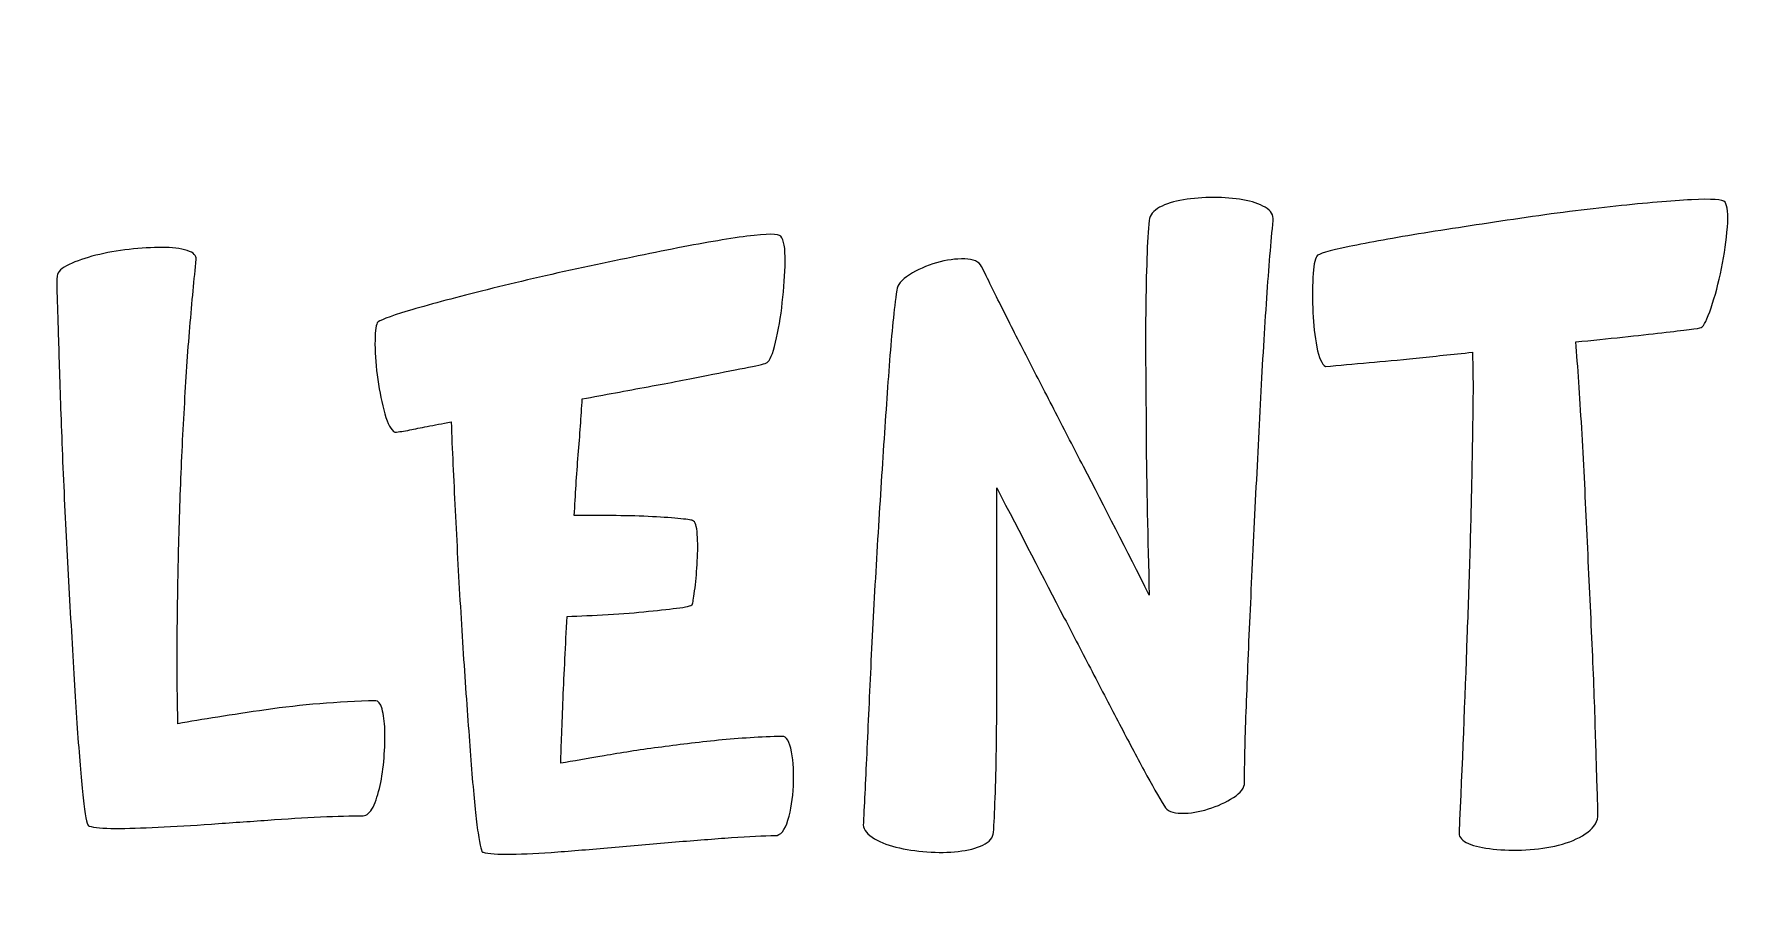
# Model space of a CAD drawing. Header units: inches. Extents: x -4083 to 8083, y -1951 to 5918.
# Drawn here: x 879 to 2357, y 3702 to 4446 of the extents above; entities that cross this region are included whole.
import ezdxf

# ---------------------------------------------------------------- set-up
doc = ezdxf.new("R2010")
doc.units = ezdxf.units.IN
doc.header["$MEASUREMENT"] = 0
doc.layers.add('1', color=7, linetype='Continuous')

# ---------------------------------------------------------------- blocks, each defined once
blk = doc.blocks.new('block 2')
at = {"layer": '1', "true_color": 0xf19997}
h = blk.add_hatch(color=21, dxfattribs=at)
h.dxf.hatch_style = 2
edge = h.paths.add_edge_path()
edge.add_spline(control_points=[(1043.9, 2936.9), (1020.1, 2993.9), (967.8, 3034), (913.3, 3063), (858.7, 3092), (799.8, 3112.8), (748, 3146.4), (696.2, 3180), (650.5, 3230.2), (642.2, 3291.3), (633.6, 3354.4), (670.6, 3421), (728.7, 3446.9), (786.8, 3472.9), (861.1, 3456.1), (902.4, 3407.6), (912.8, 3445.6), (938.7, 3475), (975.3, 3489.5), (1011.9, 3504.1), (1055.2, 3500.4), (1088.7, 3479.7), (1145.2, 3444.8), (1165.6, 3369.8), (1156.3, 3304.1), (1147.1, 3238.4), (1114.2, 3178.7), (1085, 3119.1), (1055.7, 3059.5), (1039.4, 3003.2), (1043.9, 2936.9)], knot_values=[0, 0, 0, 0, 1, 1, 1, 2, 2, 2, 3, 3, 3, 4, 4, 4, 5, 5, 5, 6, 6, 6, 7, 7, 7, 8, 8, 8, 9, 9, 9, 10, 10, 10, 10], degree=3, periodic=1)
edge = h.paths.add_edge_path()
edge.add_spline(control_points=[(803.7, 3043.1), (779.5, 3051.3), (753.8, 3057.5), (728.6, 3053.7), (703.3, 3049.9), (678.6, 3034.1), (670.3, 3010), (662.4, 2986.7), (671.7, 2959.7), (689.7, 2943), (707.7, 2926.3), (733, 2919), (757.6, 2919.1), (737, 2911.6), (710.6, 2891.4), (707, 2869.9), (702.5, 2843.5), (728.8, 2820.3), (755.3, 2817.2), (781.8, 2814), (807.7, 2824.9), (832.6, 2834.5), (875.2, 2851), (920.6, 2864.7), (966.1, 2859.6), (1005.1, 2855.2), (1046.6, 2841.5), (1066.1, 2810.1), (1014.1, 2918.3), (917.4, 3004.5), (803.7, 3043.1)], knot_values=[0, 0, 0, 0, 1, 1, 1, 2, 2, 2, 3, 3, 3, 4, 4, 4, 5, 5, 5, 6, 6, 6, 7, 7, 7, 8, 8, 8, 9, 9, 9, 10, 10, 10, 10], degree=3, periodic=1)
edge = h.paths.add_edge_path()
edge.add_spline(control_points=[(3074.3, 3078.5), (3147.9, 3141.6), (3259.2, 3196.9), (3269, 3302.4), (3277.3, 3391.8), (3205.6, 3448.7), (3113.8, 3408.8), (3083.3, 3395.5), (3040.9, 3345.2), (3040.9, 3345.2), (3036.7, 3402.5), (3032.9, 3456.1), (2984, 3486.3), (2948.1, 3508.4), (2900.7, 3509.7), (2862.7, 3491.2), (2824.8, 3472.7), (2797, 3435.4), (2788.2, 3394.2), (2776.5, 3339.6), (2796.4, 3283.3), (2820.3, 3232.9), (2866.5, 3135.6), (2928.7, 3046.9), (2992.2, 2959.9), (3008.6, 3009), (3035.1, 3044.8), (3074.3, 3078.5)], knot_values=[0, 0, 0, 0, 1, 1, 1, 2, 2, 2, 3, 3, 3, 4, 4, 4, 5, 5, 5, 6, 6, 6, 7, 7, 7, 8, 8, 8, 9, 9, 9, 9], degree=3, periodic=1)
edge = h.paths.add_edge_path()
edge.add_spline(control_points=[(3207.1, 2814.8), (3228.9, 2822.3), (3251.1, 2833.4), (3262.9, 2853.2), (3277.2, 2877.1), (3271.6, 2910.9), (3250.4, 2928.8), (3229.2, 2946.8), (3193.7, 2951), (3172.5, 2933.1), (3186.8, 2955), (3201.5, 2977.9), (3205, 3003.9), (3208.5, 3029.9), (3197.2, 3059.9), (3172.7, 3069.3), (3156.3, 3075.6), (3137.3, 3071.5), (3122, 3062.8), (3083.5, 3041.2), (3065.3, 2996.7), (3048.9, 2955.7), (3032.4, 2914.8), (3011.6, 2870.6), (2971.2, 2852.9), (3043.2, 2809.2), (3127.3, 2787.6), (3207.1, 2814.8)], knot_values=[0, 0, 0, 0, 1, 1, 1, 2, 2, 2, 3, 3, 3, 4, 4, 4, 5, 5, 5, 6, 6, 6, 7, 7, 7, 8, 8, 8, 9, 9, 9, 9], degree=3, periodic=1)
edge = h.paths.add_edge_path()
edge.add_spline(control_points=[(2228.7, 5616.6), (2234.5, 5643.6), (2238, 5672.5), (2227.8, 5698.2), (2213.5, 5734.4), (2170.5, 5756.6), (2132.8, 5747.2), (2095, 5737.9), (2059.6, 5702.4), (2063.7, 5663.7), (2051.9, 5698.7), (2015.1, 5723.6), (1978.2, 5721.6), (1941.2, 5719.7), (1907.4, 5691), (1899.3, 5654.9), (1890.4, 5614.9), (1911.4, 5573.6), (1940, 5544.2), (1968.5, 5514.8), (2004.4, 5493.7), (2035.7, 5467.2), (2066.9, 5440.7), (2094.7, 5405.6), (2097.4, 5364.7), (2163.3, 5435.2), (2208.6, 5522.2), (2228.7, 5616.6)], knot_values=[0, 0, 0, 0, 1, 1, 1, 2, 2, 2, 3, 3, 3, 4, 4, 4, 5, 5, 5, 6, 6, 6, 7, 7, 7, 8, 8, 8, 9, 9, 9, 9], degree=3, periodic=1)
edge = h.paths.add_edge_path()
edge.add_spline(control_points=[(1987.5, 5248.2), (1997, 5276.4), (2010.8, 5303.1), (2018.4, 5331.8), (2026.1, 5360.7), (2024.7, 5397), (1999.8, 5413.8), (1977.7, 5428.6), (1946, 5420), (1927.4, 5400.9), (1908.9, 5381.7), (1906, 5354.8), (1900.5, 5328.8), (1888.1, 5344.4), (1874.1, 5359.3), (1856.4, 5368.6), (1838.8, 5377.9), (1816.9, 5380.9), (1798.8, 5372.6), (1771.7, 5360.1), (1760.6, 5325.1), (1767.9, 5296.2), (1775.3, 5267.3), (1797.1, 5244.1), (1821, 5226.3), (1866.4, 5192.2), (1922.5, 5172.7), (1979.2, 5171), (1968.6, 5198.8), (1978.1, 5220.1), (1987.5, 5248.2)], knot_values=[0, 0, 0, 0, 1, 1, 1, 2, 2, 2, 3, 3, 3, 4, 4, 4, 5, 5, 5, 6, 6, 6, 7, 7, 7, 8, 8, 8, 9, 9, 9, 10, 10, 10, 10], degree=3, periodic=1)
at = {"layer": '1', "lineweight": 0}
for points, knots in [([(3900, 4017.7), (3900, 2968.4), (3049.3, 2117.7), (2000, 2117.7), (950.7, 2117.7), (100, 2968.4), (100, 4017.7), (100, 5067.1), (950.7, 5917.7), (2000, 5917.7), (3049.3, 5917.7), (3900, 5067.1), (3900, 4017.7)], [0, 0, 0, 0, 1, 1, 1, 2, 2, 2, 3, 3, 3, 4, 4, 4, 4]), ([(3899.8, 4044.2), (3899.8, 4046.8), (3899.7, 4049.5), (3899.7, 4052.1), (3899.5, 4058.3), (3899.4, 4064.5), (3899.3, 4070.6), (3899.2, 4073.7), (3899.1, 4076.8), (3899, 4079.8), (3898.8, 4085.6), (3898.6, 4091.4), (3898.3, 4097.2), (3898.2, 4100.3), (3898.1, 4103.4), (3897.9, 4106.4), (3897.7, 4112.3), (3897.4, 4118.2), (3897, 4124), (3896.9, 4126.9), (3896.7, 4129.7), (3896.6, 4132.6), (3896.2, 4138.9), (3895.8, 4145.2), (3895.3, 4151.5), (3895.2, 4153.8), (3895, 4156.2), (3894.8, 4158.5), (3894.3, 4166), (3893.7, 4173.4), (3893.1, 4180.9), (3893, 4182), (3892.9, 4183.2), (3892.8, 4184.3), (3889.6, 4220.4), (3885.5, 4256.2), (3880.4, 4291.7), (3880.3, 4291.9), (3880.3, 4292.1), (3880.3, 4292.3), (3879, 4301.1), (3877.7, 4309.9), (3876.3, 4318.7), (3876.3, 4318.7), (3876.3, 4318.7), (3876.2, 4318.8), (3732, 5225.1), (2946.9, 5917.7), (2000, 5917.7), (1053.1, 5917.7), (268, 5225.1), (123.8, 4318.8), (123.7, 4318.8), (123.7, 4318.7), (123.7, 4318.7), (122.3, 4309.9), (121, 4301.1), (119.7, 4292.3), (119.7, 4292.1), (119.7, 4291.9), (119.6, 4291.7), (114.5, 4256.2), (110.4, 4220.4), (107.2, 4184.3), (107.1, 4183.1), (107, 4181.9), (106.9, 4180.7), (106.3, 4173.3), (105.7, 4166), (105.2, 4158.6), (105, 4156.2), (104.8, 4153.8), (104.7, 4151.4), (104.2, 4145.2), (103.8, 4138.9), (103.5, 4132.7), (103.3, 4129.8), (103.1, 4126.8), (103, 4123.9), (102.6, 4118.1), (102.3, 4112.3), (102.1, 4106.5), (101.9, 4103.4), (101.8, 4100.3), (101.7, 4097.1), (101.4, 4091.4), (101.2, 4085.7), (101, 4080), (100.9, 4076.8), (100.8, 4073.7), (100.7, 4070.6), (100.6, 4064.5), (100.5, 4058.4), (100.3, 4052.4), (100.3, 4049.6), (100.2, 4046.9), (100.2, 4044.1), (100.1, 4035.3), (100, 4026.6), (100, 4017.7), (100, 4008.9), (100.1, 4000.1), (100.2, 3991.4), (100.2, 3988.6), (100.3, 3985.9), (100.3, 3983.1), (100.5, 3977.1), (100.6, 3971), (100.7, 3964.9), (100.8, 3961.8), (100.9, 3958.6), (101, 3955.5), (101.2, 3949.8), (101.4, 3944.1), (101.7, 3938.4), (101.8, 3935.2), (101.9, 3932.1), (102.1, 3928.9), (102.3, 3923.1), (102.6, 3917.4), (103, 3911.6), (103.1, 3908.7), (103.3, 3905.7), (103.5, 3902.8), (103.8, 3896.6), (104.2, 3890.3), (104.7, 3884.1), (104.8, 3881.7), (105, 3879.3), (105.2, 3876.9), (105.7, 3869.5), (106.3, 3862.1), (106.9, 3854.8), (107, 3853.6), (107.1, 3852.4), (107.2, 3851.2), (110.4, 3815.1), (114.5, 3779.3), (119.6, 3743.8), (119.7, 3743.6), (119.7, 3743.4), (119.7, 3743.2), (121, 3734.4), (122.3, 3725.6), (123.7, 3716.8), (123.7, 3716.8), (123.7, 3716.7), (123.8, 3716.7), (268, 2810.4), (1053.1, 2117.7), (2000, 2117.7), (2946.9, 2117.7), (3732, 2810.4), (3876.2, 3716.7), (3876.3, 3716.7), (3876.3, 3716.8), (3876.3, 3716.8), (3877.7, 3725.6), (3879, 3734.4), (3880.3, 3743.2), (3880.3, 3743.4), (3880.3, 3743.6), (3880.4, 3743.8), (3885.5, 3779.3), (3889.6, 3815.1), (3892.8, 3851.2), (3892.9, 3852.3), (3893, 3853.5), (3893.1, 3854.6), (3893.7, 3862.1), (3894.3, 3869.5), (3894.8, 3877), (3895, 3879.3), (3895.2, 3881.6), (3895.3, 3884), (3895.8, 3890.3), (3896.2, 3896.6), (3896.6, 3902.9), (3896.7, 3905.7), (3896.9, 3908.6), (3897, 3911.5), (3897.4, 3917.3), (3897.7, 3923.2), (3897.9, 3929), (3898.1, 3932.1), (3898.2, 3935.2), (3898.3, 3938.3), (3898.6, 3944.1), (3898.8, 3949.9), (3899, 3955.6), (3899.1, 3958.7), (3899.2, 3961.8), (3899.3, 3964.9), (3899.4, 3971), (3899.5, 3977.2), (3899.7, 3983.4), (3899.7, 3986), (3899.8, 3988.7), (3899.8, 3991.3), (3899.9, 4000.1), (3900, 4008.9), (3900, 4017.7), (3900, 4026.6), (3899.9, 4035.4), (3899.8, 4044.2)], [0, 0, 0, 0, 1, 1, 1, 2, 2, 2, 3, 3, 3, 4, 4, 4, 5, 5, 5, 6, 6, 6, 7, 7, 7, 8, 8, 8, 9, 9, 9, 10, 10, 10, 11, 11, 11, 12, 12, 12, 13, 13, 13, 14, 14, 14, 15, 15, 15, 16, 16, 16, 17, 17, 17, 18, 18, 18, 19, 19, 19, 20, 20, 20, 21, 21, 21, 22, 22, 22, 23, 23, 23, 24, 24, 24, 25, 25, 25, 26, 26, 26, 27, 27, 27, 28, 28, 28, 29, 29, 29, 30, 30, 30, 31, 31, 31, 32, 32, 32, 33, 33, 33, 34, 34, 34, 35, 35, 35, 36, 36, 36, 37, 37, 37, 38, 38, 38, 39, 39, 39, 40, 40, 40, 41, 41, 41, 42, 42, 42, 43, 43, 43, 44, 44, 44, 45, 45, 45, 46, 46, 46, 47, 47, 47, 48, 48, 48, 49, 49, 49, 50, 50, 50, 51, 51, 51, 52, 52, 52, 53, 53, 53, 54, 54, 54, 55, 55, 55, 56, 56, 56, 57, 57, 57, 58, 58, 58, 59, 59, 59, 60, 60, 60, 61, 61, 61, 62, 62, 62, 63, 63, 63, 64, 64, 64, 65, 65, 65, 66, 66, 66, 67, 67, 67, 68, 68, 68, 68]), ([(1835.1, 4099.9), (1835.1, 4118.1), (1835, 4136.4), (1834.8, 4154.8), (1834.5, 4173.3), (1834.5, 4190.8), (1834.8, 4207.4), (1835, 4224), (1835.3, 4239.2), (1835.8, 4252.8), (1836.2, 4266.5), (1836.9, 4277.4), (1837.8, 4285.6), (1838.3, 4290.2), (1841.3, 4293.9), (1846.7, 4296.9), (1852.2, 4299.8), (1859, 4302), (1867.2, 4303.4), (1875.4, 4304.7), (1884, 4305.4), (1893.2, 4305.4), (1902.3, 4305.4), (1910.7, 4304.7), (1918.4, 4303.4), (1926.2, 4302), (1932.5, 4299.8), (1937.6, 4296.9), (1942.6, 4293.9), (1944.8, 4290.2), (1944.4, 4285.6), (1942.6, 4267.4), (1940.7, 4245.1), (1938.9, 4218.7), (1937.1, 4192.3), (1935.4, 4163.7), (1933.8, 4133), (1932.2, 4102.2), (1930.6, 4070.7), (1929, 4038.4), (1927.4, 4006.1), (1925.9, 3975), (1924.6, 3945.2), (1923.2, 3915.3), (1922.1, 3887.9), (1921.2, 3862.9), (1920.2, 3837.8), (1919.8, 3817.6), (1919.8, 3802.1), (1919.8, 3797.5), (1916.6, 3793.2), (1910.2, 3789.1), (1903.9, 3785), (1896.7, 3781.7), (1888.7, 3779.2), (1880.7, 3776.7), (1873, 3775.5), (1865.5, 3775.5), (1858, 3775.5), (1853.1, 3777.5), (1850.8, 3781.6), (1845.8, 3789.8), (1840, 3800), (1833.4, 3812.3), (1826.8, 3824.6), (1819.7, 3837.9), (1812.2, 3852.3), (1804.7, 3866.6), (1796.9, 3881.7), (1788.7, 3897.4), (1780.5, 3913.1), (1772.5, 3928.4), (1764.8, 3943.5), (1746.5, 3978.5), (1727.2, 4015.9), (1706.7, 4055.5), (1706.7, 4055.5), (1706.7, 3929.8), (1706.7, 3929.8), (1706.7, 3913.4), (1706.7, 3896.7), (1706.7, 3879.6), (1706.7, 3862.5), (1706.6, 3846.2), (1706.4, 3830.8), (1706.1, 3815.3), (1705.8, 3801.3), (1705.3, 3788.8), (1704.9, 3776.2), (1704.4, 3766.4), (1704, 3759.1), (1703.5, 3754.5), (1700.4, 3750.9), (1694.8, 3748.1), (1689.1, 3745.4), (1682, 3743.6), (1673.6, 3742.7), (1665.2, 3741.8), (1656.2, 3741.6), (1646.6, 3742.3), (1637.1, 3743), (1628.2, 3744.4), (1620, 3746.4), (1611.8, 3748.5), (1605, 3751.3), (1599.5, 3755), (1594, 3758.6), (1591.5, 3762.7), (1592, 3767.3), (1592.9, 3785), (1593.9, 3806.4), (1595.1, 3831.5), (1596.2, 3856.5), (1597.4, 3883.4), (1598.8, 3912), (1600.2, 3940.7), (1601.8, 3970.1), (1603.6, 4000.1), (1605.4, 4030.2), (1607.2, 4059.2), (1609.1, 4087.2), (1610.9, 4115.2), (1612.7, 4141.2), (1614.5, 4165.1), (1616.3, 4189), (1618.4, 4209.1), (1620.7, 4225.5), (1621.1, 4230.1), (1624.8, 4234.5), (1631.6, 4238.8), (1638.4, 4243.2), (1646.2, 4246.6), (1654.8, 4249.1), (1663.5, 4251.6), (1671.5, 4252.7), (1679.1, 4252.5), (1686.6, 4252.3), (1691.5, 4250.1), (1693.7, 4246), (1698.7, 4235.5), (1704.7, 4223.5), (1711.5, 4209.8), (1718.3, 4196.2), (1725.6, 4181.8), (1733.3, 4166.8), (1741.1, 4151.8), (1749.1, 4136.3), (1757.3, 4120.3), (1765.4, 4104.4), (1773.4, 4088.9), (1781.2, 4073.9), (1799.4, 4038.8), (1818.3, 4002), (1837.8, 3963.3), (1836.5, 4012), (1835.6, 4057.5), (1835.1, 4099.9)], [0, 0, 0, 0, 1, 1, 1, 2, 2, 2, 3, 3, 3, 4, 4, 4, 5, 5, 5, 6, 6, 6, 7, 7, 7, 8, 8, 8, 9, 9, 9, 10, 10, 10, 11, 11, 11, 12, 12, 12, 13, 13, 13, 14, 14, 14, 15, 15, 15, 16, 16, 16, 17, 17, 17, 18, 18, 18, 19, 19, 19, 20, 20, 20, 21, 21, 21, 22, 22, 22, 23, 23, 23, 24, 24, 24, 25, 25, 25, 26, 26, 26, 27, 27, 27, 28, 28, 28, 29, 29, 29, 30, 30, 30, 31, 31, 31, 32, 32, 32, 33, 33, 33, 34, 34, 34, 35, 35, 35, 36, 36, 36, 37, 37, 37, 38, 38, 38, 39, 39, 39, 40, 40, 40, 41, 41, 41, 42, 42, 42, 43, 43, 43, 44, 44, 44, 45, 45, 45, 46, 46, 46, 47, 47, 47, 48, 48, 48, 49, 49, 49, 50, 50, 50, 51, 51, 51, 52, 52, 52, 52]), ([(2209.7, 4107), (2211.3, 4079), (2212.8, 4050.1), (2214.1, 4020.3), (2215.5, 3990.5), (2216.9, 3961), (2218.2, 3931.8), (2219.6, 3902.7), (2220.6, 3876.6), (2221.3, 3853.7), (2222, 3830.7), (2222.6, 3811.8), (2223, 3797), (2223.5, 3782.2), (2223.7, 3774.1), (2223.7, 3772.7), (2222.8, 3766.8), (2219.1, 3761.8), (2212.8, 3757.7), (2206.4, 3753.6), (2198.8, 3750.4), (2189.9, 3748.1), (2181, 3745.9), (2171.6, 3744.5), (2161.6, 3744), (2151.5, 3743.6), (2142.2, 3743.8), (2133.6, 3744.7), (2124.9, 3745.6), (2117.8, 3747.2), (2112.4, 3749.5), (2106.9, 3751.8), (2104.2, 3754.7), (2104.2, 3758.4), (2106.9, 3817.6), (2109.2, 3873.8), (2111, 3927.1), (2111.9, 3949.8), (2112.7, 3973.1), (2113.4, 3996.7), (2114.1, 4020.4), (2114.7, 4043.2), (2115.1, 4065), (2115.6, 4086.9), (2115.9, 4107), (2116.1, 4125.5), (2116.4, 4143.9), (2116.2, 4159.5), (2115.8, 4172.2), (2098.5, 4170.4), (2082.3, 4168.7), (2067.3, 4167.1), (2052.3, 4165.5), (2038.8, 4164.3), (2027, 4163.4), (2013.4, 4162), (2000.8, 4160.9), (1989.5, 4160), (1986.3, 4161.8), (1983.8, 4167.4), (1981.9, 4176.7), (1980.1, 4186), (1979, 4195.9), (1978.5, 4206.4), (1978.1, 4216.9), (1978.1, 4226.9), (1978.5, 4236.4), (1979, 4246), (1980.1, 4252.2), (1981.9, 4254.9), (1982.8, 4256.7), (1992.1, 4259.4), (2009.6, 4263.1), (2027.1, 4266.7), (2048.6, 4270.6), (2074.1, 4274.7), (2099.6, 4278.8), (2127.1, 4283), (2156.4, 4287.3), (2185.8, 4291.7), (2213.3, 4295.2), (2239.1, 4297.9), (2264.8, 4300.6), (2286.4, 4302.5), (2304, 4303.4), (2321.5, 4304.3), (2331.2, 4303.6), (2333, 4301.3), (2335.2, 4298.1), (2335.9, 4291), (2335, 4279.8), (2334.1, 4268.7), (2332.4, 4256.8), (2329.9, 4244.3), (2327.4, 4231.8), (2324.4, 4220.5), (2321, 4210.5), (2317.6, 4200.5), (2314.8, 4194.8), (2312.5, 4193.4), (2311.6, 4193), (2308.2, 4192.4), (2302.2, 4191.7), (2296.3, 4191), (2288.5, 4190.1), (2278.7, 4189), (2268.9, 4187.8), (2257.6, 4186.6), (2244.9, 4185.2), (2232.1, 4183.9), (2218.7, 4182.5), (2204.6, 4181.1), (2206.4, 4159.7), (2208.1, 4135), (2209.7, 4107)], [0, 0, 0, 0, 1, 1, 1, 2, 2, 2, 3, 3, 3, 4, 4, 4, 5, 5, 5, 6, 6, 6, 7, 7, 7, 8, 8, 8, 9, 9, 9, 10, 10, 10, 11, 11, 11, 12, 12, 12, 13, 13, 13, 14, 14, 14, 15, 15, 15, 16, 16, 16, 17, 17, 17, 18, 18, 18, 19, 19, 19, 20, 20, 20, 21, 21, 21, 22, 22, 22, 23, 23, 23, 24, 24, 24, 25, 25, 25, 26, 26, 26, 27, 27, 27, 28, 28, 28, 29, 29, 29, 30, 30, 30, 31, 31, 31, 32, 32, 32, 33, 33, 33, 34, 34, 34, 35, 35, 35, 36, 36, 36, 37, 37, 37, 38, 38, 38, 38]), ([(1180.5, 4119.3), (1178, 4128.2), (1175.9, 4138), (1174.4, 4148.7), (1172.8, 4159.4), (1172, 4169.5), (1172, 4179.1), (1172, 4188.6), (1172.6, 4194.8), (1174, 4197.5), (1174.9, 4199.3), (1183.8, 4202.7), (1200.6, 4207.8), (1217.5, 4212.8), (1238.5, 4218.5), (1263.7, 4224.8), (1288.9, 4231.2), (1316.2, 4237.6), (1345.6, 4244), (1375.1, 4250.3), (1402.5, 4256), (1427.7, 4261), (1453, 4266), (1474.4, 4269.7), (1491.9, 4272), (1509.4, 4274.2), (1519.1, 4274.2), (1521, 4272), (1523.7, 4268.8), (1524.9, 4261.6), (1524.7, 4250.4), (1524.5, 4239.3), (1523.7, 4227.5), (1522.3, 4214.9), (1521, 4202.4), (1519, 4191), (1516.5, 4180.8), (1514, 4170.5), (1511.6, 4164.7), (1509.3, 4163.4), (1508, 4162.5), (1502.6, 4161.1), (1493.3, 4159.3), (1484, 4157.4), (1471.9, 4155.1), (1457.1, 4152.1), (1442.3, 4149.1), (1425.6, 4146), (1406.9, 4142.5), (1388.2, 4139.1), (1369.3, 4135.6), (1350.2, 4132), (1349.3, 4116.9), (1348.2, 4100.9), (1346.8, 4083.8), (1345.4, 4066.7), (1344.3, 4049.3), (1343.4, 4031.6), (1353.4, 4031.6), (1364, 4031.6), (1375.1, 4031.6), (1386.3, 4031.6), (1396.9, 4031.3), (1406.9, 4030.9), (1416.9, 4030.4), (1425.4, 4029.9), (1432.5, 4029.2), (1439.6, 4028.5), (1443.8, 4027.9), (1445.1, 4027.5), (1447.4, 4026.5), (1448.8, 4022.6), (1449.2, 4015.5), (1449.7, 4008.4), (1449.7, 4000.8), (1449.2, 3992.6), (1448.8, 3984.4), (1448.1, 3976.7), (1447.2, 3969.4), (1446.3, 3962.1), (1445.6, 3957.6), (1445.1, 3955.8), (1445.1, 3954.4), (1441.5, 3953.2), (1434.2, 3952.3), (1426.9, 3951.4), (1417.9, 3950.4), (1407.2, 3949.3), (1396.5, 3948.1), (1384.9, 3947.2), (1372.4, 3946.5), (1359.9, 3945.8), (1348.2, 3945.3), (1337.2, 3944.8), (1335.9, 3919.8), (1334.7, 3896.2), (1333.8, 3874.1), (1332.9, 3852.1), (1332.2, 3833.5), (1331.7, 3818.5), (1342.2, 3820.3), (1354.7, 3822.5), (1369, 3825), (1383.3, 3827.5), (1398.8, 3829.9), (1415.4, 3832.1), (1432.1, 3834.4), (1449.3, 3836.5), (1467.3, 3838.3), (1485.3, 3840.1), (1503.6, 3841.2), (1522.3, 3841.7), (1526, 3841.7), (1528.6, 3837.3), (1530.2, 3828.4), (1531.8, 3819.5), (1532.3, 3809.7), (1531.9, 3799), (1531.4, 3788.3), (1529.8, 3778.5), (1527.1, 3769.6), (1524.4, 3760.8), (1520.7, 3756.3), (1516.2, 3756.3), (1506.2, 3756.3), (1493.6, 3755.8), (1478.6, 3754.6), (1463.6, 3753.5), (1447.5, 3752.2), (1430.5, 3750.9), (1413.4, 3749.5), (1396.1, 3748), (1378.6, 3746.4), (1361, 3744.8), (1344.6, 3743.5), (1329.3, 3742.3), (1314, 3741.2), (1300.6, 3740.5), (1289.1, 3740.3), (1277.6, 3740.1), (1269.6, 3740.6), (1265, 3742), (1263.7, 3741.5), (1262.2, 3747.1), (1260.6, 3758.7), (1259, 3770.3), (1257.3, 3786), (1255.7, 3805.8), (1254.1, 3825.7), (1252.4, 3848.3), (1250.6, 3873.8), (1248.8, 3899.3), (1247, 3925.8), (1245.4, 3953.4), (1243.8, 3980.9), (1242.3, 4008.4), (1241, 4036), (1239.6, 4063.5), (1238.4, 4088.9), (1237.5, 4112.2), (1229.8, 4110.8), (1222.9, 4109.5), (1217, 4108.4), (1211.1, 4107.3), (1206.1, 4106.2), (1202, 4105.3), (1197, 4104.4), (1192.7, 4103.7), (1189, 4103.3), (1185.8, 4105.1), (1183, 4110.4), (1180.5, 4119.3)], [0, 0, 0, 0, 1, 1, 1, 2, 2, 2, 3, 3, 3, 4, 4, 4, 5, 5, 5, 6, 6, 6, 7, 7, 7, 8, 8, 8, 9, 9, 9, 10, 10, 10, 11, 11, 11, 12, 12, 12, 13, 13, 13, 14, 14, 14, 15, 15, 15, 16, 16, 16, 17, 17, 17, 18, 18, 18, 19, 19, 19, 20, 20, 20, 21, 21, 21, 22, 22, 22, 23, 23, 23, 24, 24, 24, 25, 25, 25, 26, 26, 26, 27, 27, 27, 28, 28, 28, 29, 29, 29, 30, 30, 30, 31, 31, 31, 32, 32, 32, 33, 33, 33, 34, 34, 34, 35, 35, 35, 36, 36, 36, 37, 37, 37, 38, 38, 38, 39, 39, 39, 40, 40, 40, 41, 41, 41, 42, 42, 42, 43, 43, 43, 44, 44, 44, 45, 45, 45, 46, 46, 46, 47, 47, 47, 48, 48, 48, 49, 49, 49, 50, 50, 50, 51, 51, 51, 52, 52, 52, 53, 53, 53, 54, 54, 54, 55, 55, 55, 56, 56, 56, 57, 57, 57, 57]), ([(1002.6, 3852.6), (1023.1, 3856.3), (1048.4, 3860.2), (1078.4, 3864.6), (1108.5, 3868.9), (1139.9, 3871.5), (1172.6, 3872.4), (1174.9, 3872.4), (1176.7, 3870), (1178.1, 3865.3), (1179.5, 3860.5), (1180.3, 3854.4), (1180.5, 3847.2), (1180.7, 3839.9), (1180.5, 3831.9), (1179.8, 3823.3), (1179.1, 3814.6), (1178, 3806.6), (1176.4, 3799.4), (1174.8, 3792.1), (1172.8, 3785.9), (1170.3, 3780.9), (1167.8, 3775.9), (1164.9, 3773.4), (1161.7, 3773.4), (1151.7, 3773.4), (1139.5, 3773.1), (1125.2, 3772.4), (1110.8, 3771.7), (1095.7, 3770.8), (1079.8, 3769.6), (1063.8, 3768.5), (1047.7, 3767.4), (1031.3, 3766.2), (1014.9, 3765.1), (999.6, 3764.2), (985.5, 3763.5), (971.4, 3762.8), (959.1, 3762.5), (948.6, 3762.5), (938.2, 3762.5), (930.6, 3763.2), (926.1, 3764.5), (924.7, 3764.1), (923.3, 3770.5), (921.7, 3783.6), (920.1, 3796.8), (918.5, 3814.4), (916.9, 3836.2), (915.3, 3858.1), (913.7, 3883), (912.1, 3911), (910.5, 3939), (908.9, 3967.7), (907.3, 3997.1), (905.7, 4026.4), (904.4, 4055.2), (903.2, 4083.5), (902.1, 4111.7), (901.2, 4137.1), (900.5, 4159.6), (899.8, 4182.2), (899.2, 4200.5), (898.8, 4214.6), (898.3, 4228.7), (898.3, 4236.4), (898.8, 4237.8), (899.2, 4241.5), (902.6, 4244.8), (909, 4247.7), (915.4, 4250.7), (923, 4253.3), (931.9, 4255.6), (940.8, 4257.8), (950.3, 4259.6), (960.6, 4260.7), (970.8, 4261.8), (980.3, 4262.4), (988.9, 4262.4), (997.6, 4262.4), (1004.7, 4261.5), (1010.4, 4259.7), (1016.1, 4257.8), (1018.7, 4255.3), (1018.3, 4252.2), (1016.5, 4235.3), (1014.7, 4215.8), (1012.8, 4193.8), (1011, 4171.7), (1009.4, 4148.5), (1008.1, 4124.1), (1006.7, 4099.7), (1005.5, 4074.8), (1004.6, 4049.3), (1003.7, 4023.8), (1003, 3999), (1002.6, 3974.9), (1002.1, 3950.7), (1001.9, 3928.2), (1001.9, 3907.3), (1001.9, 3886.3), (1002.1, 3868.1), (1002.6, 3852.6)], [0, 0, 0, 0, 1, 1, 1, 2, 2, 2, 3, 3, 3, 4, 4, 4, 5, 5, 5, 6, 6, 6, 7, 7, 7, 8, 8, 8, 9, 9, 9, 10, 10, 10, 11, 11, 11, 12, 12, 12, 13, 13, 13, 14, 14, 14, 15, 15, 15, 16, 16, 16, 17, 17, 17, 18, 18, 18, 19, 19, 19, 20, 20, 20, 21, 21, 21, 22, 22, 22, 23, 23, 23, 24, 24, 24, 25, 25, 25, 26, 26, 26, 27, 27, 27, 28, 28, 28, 29, 29, 29, 30, 30, 30, 31, 31, 31, 32, 32, 32, 33, 33, 33, 34, 34, 34, 34])]:
    blk.add_open_spline(points, degree=3, knots=knots, dxfattribs=at)

msp = doc.modelspace()

# ---------------------------------------------------------------- block references
at = {"layer": '1'}
msp.add_blockref('block 2', (0, 0), dxfattribs=at)

doc.saveas('drawing.dxf')
